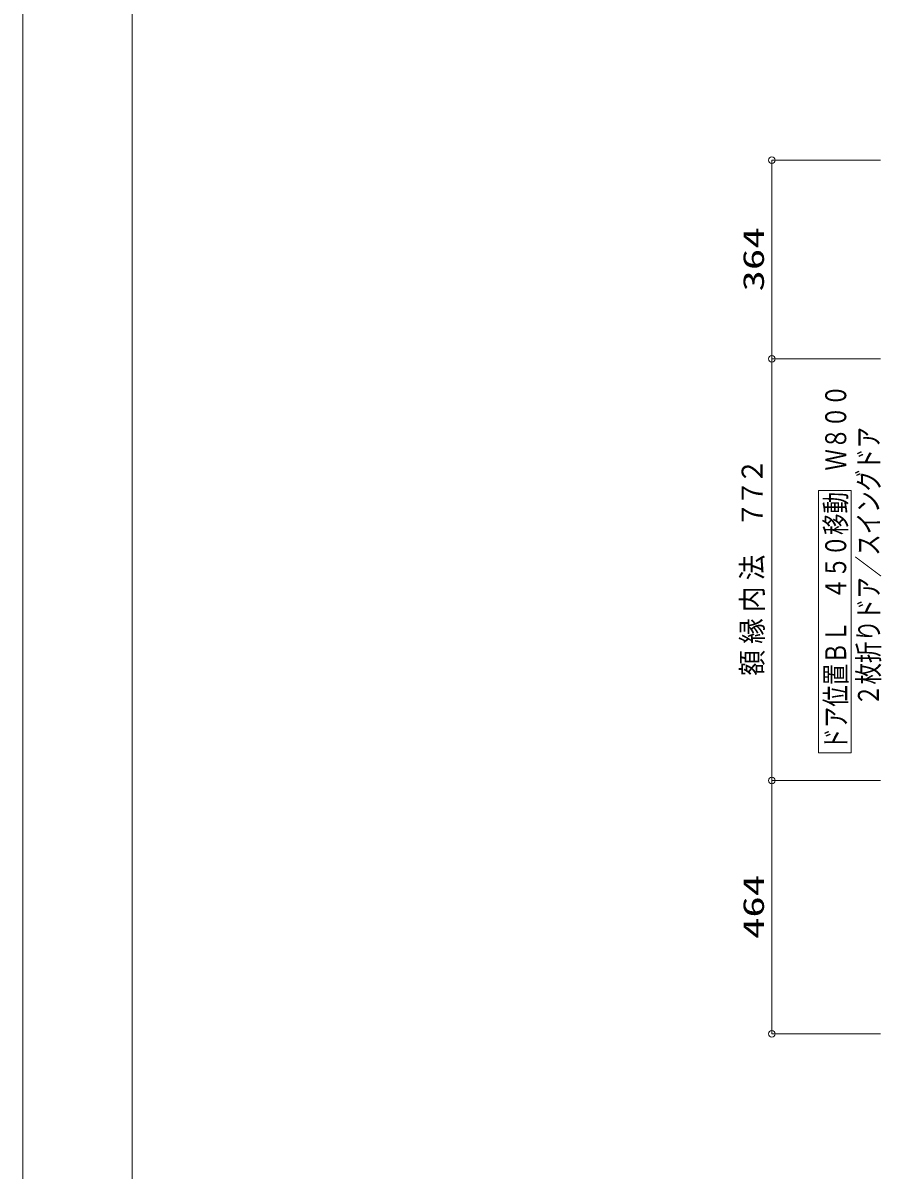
# Model space of a CAD drawing. Units: millimetres on the paper. Extents: x -305 to 305, y -152 to 152.
# Drawn here: x -301 to -221.6, y -27.4 to 77.6 of the extents above; entities that cross this region are included whole.
import ezdxf
from ezdxf.enums import TextEntityAlignment as Align

# ---------------------------------------------------------------- set-up
doc = ezdxf.new("R2010")
doc.units = ezdxf.units.MM
for name, color, linetype, lineweight in [('0-0_0', 7, 'Continuous', 9), ('0-1_VIEW0001', 7, 'Continuous', 9), ('0-3_図面枠', 3, 'Continuous', 9), ('0-4_DEFPOINTS', 7, 'Continuous', 9)]:
    doc.layers.add(name, color=color, linetype=linetype, lineweight=lineweight)
doc.styles.add('ＭＳ ゴシック', font='')
doc.styles.get('ＭＳ ゴシック').set_extended_font_data('MS Gothic')

# ---------------------------------------------------------------- blocks, each defined once
blk = doc.blocks.new('_ORIGIN')
at = {"layer": '0-0_0'}
blk.add_line((0, 0), (-1, 0), dxfattribs=at)
blk.add_circle((0, 0), 0.5, dxfattribs=at)

msp = doc.modelspace()

# ---------------------------------------------------------------- linework, layer by layer
at = {"layer": '0-1_VIEW0001'}
for p, q in [((-222.473, 65.071), (-232.433, 65.071)), ((-232.433, 47.471), (-232.433, 64.471)), ((-222.473, 46.871), (-232.433, 46.871)), ((-222.473, 46.871), (-232.433, 46.871)), ((-232.433, 8.871), (-232.433, 46.271)), ((-225.16, 34.81), (-228.16, 34.81)), ((-228.16, 10.81), (-228.16, 34.81)), ((-225.16, 10.81), (-225.16, 34.81)), ((-225.16, 10.81), (-228.16, 10.81)), ((-222.473, 8.271), (-232.433, 8.271)), ((-222.473, 8.271), (-232.433, 8.271)), ((-232.433, -14.329), (-232.433, 7.671)), ((-222.473, -14.929), (-232.433, -14.929))]:
    msp.add_line(p, q, dxfattribs=at)
at = {"layer": '0-3_図面枠'}
msp.add_lwpolyline([(-291.017, -138.498), (108.983, -138.498), (108.983, 138.502), (-291.017, 138.502)], close=True, dxfattribs=at)
at = {"layer": '0-4_DEFPOINTS'}
msp.add_line((-301.017, -148.498), (-301.017, 148.502), dxfattribs=at)

# ---------------------------------------------------------------- block references
at = {"layer": '0-1_VIEW0001', "xscale": 0.6, "yscale": 0.6}
for p, rotation in [((-232.433, 65.071), 90), ((-232.433, 46.871), 270), ((-232.433, 46.871), 90), ((-232.433, 8.271), 270), ((-232.433, 8.271), 90), ((-232.433, -14.929), 270)]:
    msp.add_blockref('_ORIGIN', p, dxfattribs=dict(at, rotation=rotation))

# ---------------------------------------------------------------- texts
at = {"layer": '0-1_VIEW0001', "style": 'ＭＳ ゴシック'}
for s, width, p in [('364', 1.5, (-232.572, 53.045)), ('ドア位置ＢＬ\u3000４５０移動\u3000Ｗ８００', 0.75, (-225.04, 11.095)), ('２枚折りドア／スイングドア', 0.75, (-222.043, 15.095)), ('２', 0.9, (-232.699, 35.405)), ('７', 0.9, (-232.699, 33.417)), ('７', 0.9, (-232.699, 31.429)), ('法', 0.9, (-232.699, 26.589)), ('内', 0.9, (-232.699, 23.681)), ('縁', 0.9, (-232.699, 20.773)), ('額', 0.9, (-232.699, 17.865)), ('464', 1.5, (-232.572, -6.243))]:
    msp.add_text(s, height=1.921, rotation=90, dxfattribs=dict(at, width=width)).set_placement(p, align=Align.BOTTOM_LEFT)

doc.saveas('drawing.dxf')
